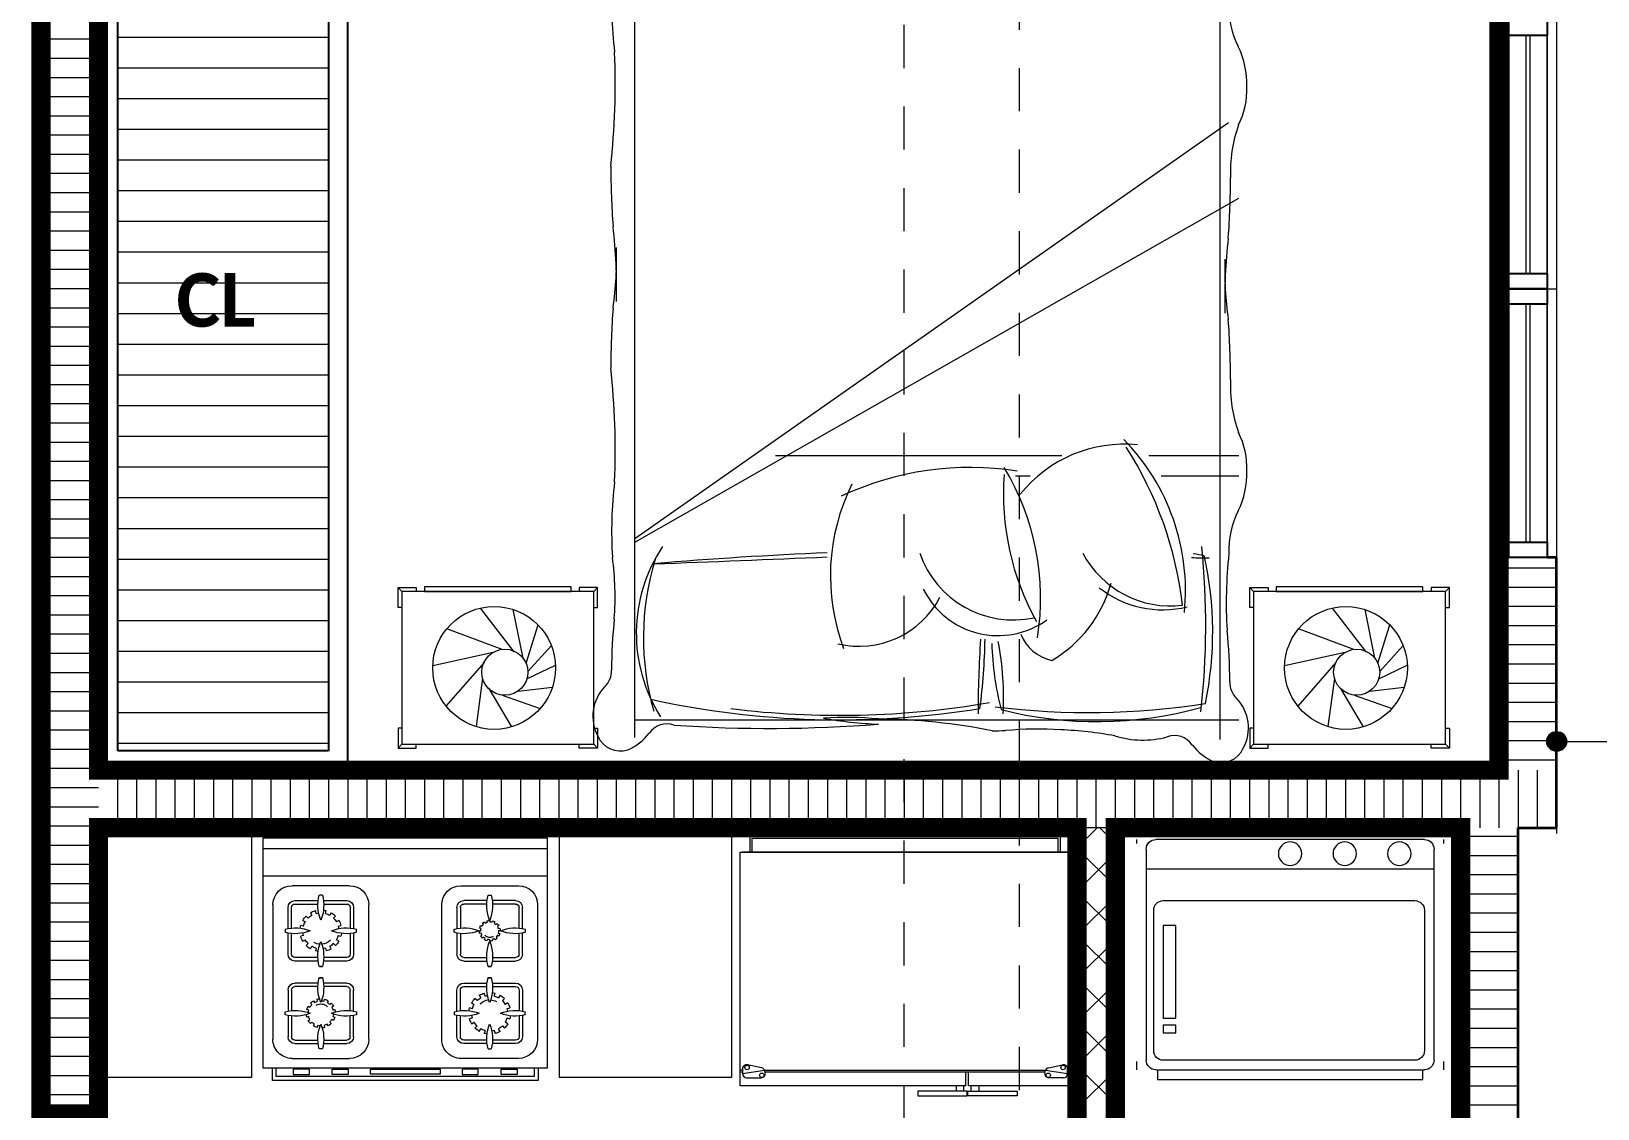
# Model space of a CAD drawing. Header units: metres. Extents: x -144 to 1000, y -717 to 29.
# Drawn here: x 563.887 to 567.968, y -566.106 to -563.299 of the extents above; entities that cross this region are included whole.
import ezdxf

# ---------------------------------------------------------------- set-up
doc = ezdxf.new("R2010")
doc.units = ezdxf.units.M
doc.linetypes.add('basculante modificado', pattern=[0.18, 0.1125, -0.0675])
doc.layers.get('0').update_dxf_attribs({"color": 1})
doc.layers.add('00-MEDICION', color=30, linetype='Continuous')
for name, color, linetype, lineweight in [('A-ANNO-DIMS', 1, 'Continuous', 9), ('A-DETL', 1, 'Continuous', 9), ('A-DETL-GENF', 1, 'Continuous', 9), ('A-DETL-THIN', 1, 'Continuous', 9), ('A-FLOR', 2, 'Continuous', 9), ('A-GENM', 1, 'Continuous', 9), ('A-GLAZ', 1, 'Continuous', 9), ('A-WALL', 4, 'Continuous', 9), ('G-ANNO-TEXT', 2, 'Continuous', 9), ('G-IMPT', 1, 'Continuous', 9), ('I-FURN', 2, 'Continuous', 9)]:
    doc.layers.add(name, color=color, linetype=linetype, lineweight=lineweight)
doc.layers.add('A-WALL-PATT', color=7, linetype='Continuous', lineweight=35, true_color=0x9c9c9c)
doc.styles.add('Calibri_B', font='calibrib.ttf', dxfattribs={"height": 0.165})

# ---------------------------------------------------------------- blocks, each defined once
blk = doc.blocks.new('LAVADORA TIPO - 12-lavadora_dwg_$0$AX-051-MB N2$0$AX-LAVADORA-328353-Nivel 5')
at = {"layer": 'G-IMPT'}
for p, q in [((32.9502, 13.2171), (32.9502, 13.2062)), ((32.9752, 12.6421), (32.9752, 13.1921)), ((33.0002, 13.2171), (33.7002, 13.2171)), ((33.7252, 13.1921), (33.7252, 12.6421)), ((33.7502, 13.2171), (33.7502, 13.2062)), ((32.9752, 13.1396), (33.7252, 13.1396)), ((33.0002, 13.0327), (33.0002, 12.6671)), ((33.6808, 13.0577), (33.0252, 13.0577)), ((33.7058, 12.6671), (33.7058, 13.0327)), ((32.9502, 12.6385), (32.9502, 12.6171)), ((33.7002, 12.6171), (33.0002, 12.6171)), ((33.0252, 12.6421), (33.6808, 12.6421)), ((33.7502, 12.6385), (33.7502, 12.6171))]:
    blk.add_line(p, q, dxfattribs=at)
at = {"layer": 'G-IMPT', "flags": 128}
for points in [[(33.6813, 12.752), (33.6478, 12.752), (33.6478, 12.9932), (33.6813, 12.9932)], [(33.6813, 12.7135), (33.6478, 12.7135), (33.6478, 12.7336), (33.6813, 12.7336)]]:
    blk.add_lwpolyline(points, close=True, dxfattribs=at)
blk.add_lwpolyline([(33.6962, 12.6171), (33.6962, 12.5921), (33.0042, 12.5921), (33.0042, 12.6171)], dxfattribs=at)
at = {"layer": 'G-IMPT'}
for centre in [(33.0655, 13.1801), (33.2079, 13.1801), (33.3502, 13.1801)]:
    blk.add_circle(centre, 0.0306, dxfattribs=at)
for centre, start, end in [((33.0002, 13.1921), 90, 180), ((33.7002, 13.1921), 0, 90), ((33.0252, 13.0327), 90, 180), ((33.6808, 13.0327), 360, 90), ((33.0252, 12.6671), 180, 270), ((33.6808, 12.6671), 270, 0), ((33.0002, 12.6421), 180, 270), ((33.7002, 12.6421), 270, 0)]:
    blk.add_arc(centre, 0.025, start, end, dxfattribs=at)
blk = doc.blocks.new('LAVADORA TIPO - 12-lavadora_dwg-328352-Nivel 5')
at = {"rotation": 89.99999999999997}
blk.add_blockref('LAVADORA TIPO - 12-lavadora_dwg_$0$AX-051-MB N2$0$AX-LAVADORA-328353-Nivel 5', (-2220.7545, 469.6061), dxfattribs=at)
blk = doc.blocks.new('ESTUFA TIPO - 13-estufa_dwg-319792-Nivel 5')
at = {"layer": 'G-IMPT'}
for p, q in [((-2234.0276, 503.5424), (-2234.0276, 504.2824)), ((-2233.957, 503.5424), (-2233.957, 504.2824)), ((-2233.882, 504.2574), (-2233.532, 504.2574)), ((-2233.932, 504.0574), (-2233.932, 504.2074)), ((-2233.8201, 504.2179), (-2233.8752, 504.2179)), ((-2233.8214, 504.2089), (-2233.8752, 504.2089)), ((-2233.8184, 504.2253), (-2233.8106, 504.2253)), ((-2233.7537, 504.2179), (-2233.8089, 504.2179)), ((-2233.7537, 504.2089), (-2233.8076, 504.2089)), ((-2233.6602, 504.2179), (-2233.6051, 504.2179)), ((-2233.6602, 504.2089), (-2233.6064, 504.2089)), ((-2233.5956, 504.2253), (-2233.6034, 504.2253)), ((-2233.5939, 504.2179), (-2233.5387, 504.2179)), ((-2233.5926, 504.2089), (-2233.5387, 504.2089)), ((-2233.482, 504.2074), (-2233.482, 504.0574)), ((-2233.8932, 504.1999), (-2233.8932, 504.1391)), ((-2233.8842, 504.1999), (-2233.8842, 504.1398)), ((-2233.8475, 504.1654), (-2233.8529, 504.1708)), ((-2233.8417, 504.1795), (-2233.8378, 504.1728)), ((-2233.8266, 504.1775), (-2233.8286, 504.1849)), ((-2233.8024, 504.1775), (-2233.8004, 504.1849)), ((-2233.7873, 504.1795), (-2233.7912, 504.1728)), ((-2233.7815, 504.1654), (-2233.7761, 504.1708)), ((-2233.7447, 504.1398), (-2233.7447, 504.1999)), ((-2233.7357, 504.1391), (-2233.7357, 504.1999)), ((-2233.6782, 504.1391), (-2233.6782, 504.1999)), ((-2233.6692, 504.1398), (-2233.6692, 504.1999)), ((-2233.6185, 504.1654), (-2233.6158, 504.1607)), ((-2233.608, 504.164), (-2233.6093, 504.1692)), ((-2233.591, 504.164), (-2233.5897, 504.1692)), ((-2233.5805, 504.1654), (-2233.5832, 504.1607)), ((-2233.5297, 504.1999), (-2233.5297, 504.1398)), ((-2233.5207, 504.1999), (-2233.5207, 504.1391)), ((-2233.9074, 504.1285), (-2233.9074, 504.1363)), ((-2233.8932, 504.1257), (-2233.8932, 504.0649)), ((-2233.8842, 504.125), (-2233.8842, 504.0649)), ((-2233.8596, 504.1445), (-2233.867, 504.1465)), ((-2233.8596, 504.1204), (-2233.867, 504.1184)), ((-2233.8615, 504.1596), (-2233.8549, 504.1558)), ((-2233.7675, 504.1596), (-2233.7741, 504.1558)), ((-2233.7694, 504.1445), (-2233.762, 504.1465)), ((-2233.7694, 504.1204), (-2233.762, 504.1184)), ((-2233.7447, 504.0649), (-2233.7447, 504.125)), ((-2233.7357, 504.0649), (-2233.7357, 504.1257)), ((-2233.6782, 504.0649), (-2233.6782, 504.1257)), ((-2233.6692, 504.0649), (-2233.6692, 504.125)), ((-2233.631, 504.1409), (-2233.6362, 504.1423)), ((-2233.631, 504.124), (-2233.6362, 504.1226)), ((-2233.6324, 504.1514), (-2233.6278, 504.1488)), ((-2233.6226, 504.1555), (-2233.6264, 504.1593)), ((-2233.5764, 504.1555), (-2233.5726, 504.1593)), ((-2233.5666, 504.1514), (-2233.5712, 504.1488)), ((-2233.568, 504.1409), (-2233.5628, 504.1423)), ((-2233.568, 504.124), (-2233.5628, 504.1226)), ((-2233.5297, 504.125), (-2233.5297, 504.0649)), ((-2233.5207, 504.1257), (-2233.5207, 504.0649)), ((-2233.5066, 504.1285), (-2233.5066, 504.1363)), ((-2233.8615, 504.1053), (-2233.8549, 504.1091)), ((-2233.8475, 504.0994), (-2233.8529, 504.094)), ((-2233.8417, 504.0854), (-2233.8378, 504.092)), ((-2233.8266, 504.0874), (-2233.8286, 504.08)), ((-2233.8024, 504.0874), (-2233.8004, 504.08)), ((-2233.7873, 504.0854), (-2233.7912, 504.092)), ((-2233.7815, 504.0994), (-2233.7761, 504.094)), ((-2233.7675, 504.1053), (-2233.7741, 504.1091)), ((-2233.6324, 504.1134), (-2233.6278, 504.1161)), ((-2233.6226, 504.1093), (-2233.6264, 504.1055)), ((-2233.6185, 504.0995), (-2233.6158, 504.1041)), ((-2233.608, 504.1009), (-2233.6093, 504.0957)), ((-2233.591, 504.1009), (-2233.5897, 504.0957)), ((-2233.5805, 504.0995), (-2233.5832, 504.1041)), ((-2233.5764, 504.1093), (-2233.5726, 504.1055)), ((-2233.5666, 504.1134), (-2233.5712, 504.1161)), ((-2233.8752, 504.0559), (-2233.8214, 504.0559)), ((-2233.8752, 504.0469), (-2233.8201, 504.0469)), ((-2233.8106, 504.0396), (-2233.8184, 504.0396)), ((-2233.8089, 504.0469), (-2233.7537, 504.0469)), ((-2233.8076, 504.0559), (-2233.7537, 504.0559)), ((-2233.6064, 504.0559), (-2233.6602, 504.0559)), ((-2233.6051, 504.0469), (-2233.6602, 504.0469)), ((-2233.6034, 504.0396), (-2233.5956, 504.0396)), ((-2233.5387, 504.0469), (-2233.5939, 504.0469)), ((-2233.5387, 504.0559), (-2233.5926, 504.0559)), ((-2233.532, 504.0074), (-2233.882, 504.0074)), ((-2233.532, 503.8174), (-2233.882, 503.8174)), ((-2233.932, 503.7674), (-2233.932, 503.6174)), ((-2233.8932, 503.6991), (-2233.8932, 503.7599)), ((-2233.8842, 503.6998), (-2233.8842, 503.7599)), ((-2233.8752, 503.7779), (-2233.8201, 503.7779)), ((-2233.8752, 503.7689), (-2233.8214, 503.7689)), ((-2233.8106, 503.7853), (-2233.8184, 503.7853)), ((-2233.8089, 503.7779), (-2233.7537, 503.7779)), ((-2233.8076, 503.7689), (-2233.7537, 503.7689)), ((-2233.7447, 503.7599), (-2233.7447, 503.6998)), ((-2233.7357, 503.7599), (-2233.7357, 503.6991)), ((-2233.6782, 503.7599), (-2233.6782, 503.6991)), ((-2233.6692, 503.7599), (-2233.6692, 503.6998)), ((-2233.6051, 503.7779), (-2233.6602, 503.7779)), ((-2233.6064, 503.7689), (-2233.6602, 503.7689)), ((-2233.6034, 503.7853), (-2233.5956, 503.7853)), ((-2233.5387, 503.7779), (-2233.5939, 503.7779)), ((-2233.5387, 503.7689), (-2233.5926, 503.7689)), ((-2233.5297, 503.6998), (-2233.5297, 503.7599)), ((-2233.5207, 503.6991), (-2233.5207, 503.7599)), ((-2233.482, 503.6174), (-2233.482, 503.7674)), ((-2233.831, 503.7089), (-2233.8337, 503.7116)), ((-2233.8281, 503.7159), (-2233.8262, 503.7126)), ((-2233.8205, 503.715), (-2233.8215, 503.7187)), ((-2233.8145, 503.7196), (-2233.8145, 503.7158)), ((-2233.8085, 503.715), (-2233.8075, 503.7187)), ((-2233.8009, 503.7159), (-2233.8028, 503.7126)), ((-2233.798, 503.7089), (-2233.7953, 503.7116)), ((-2233.6465, 503.7196), (-2233.6399, 503.7158)), ((-2233.6325, 503.7254), (-2233.6379, 503.7308)), ((-2233.6267, 503.7395), (-2233.6228, 503.7328)), ((-2233.6116, 503.7375), (-2233.6136, 503.7449)), ((-2233.5874, 503.7375), (-2233.5854, 503.7449)), ((-2233.5723, 503.7395), (-2233.5762, 503.7328)), ((-2233.5665, 503.7254), (-2233.5611, 503.7308)), ((-2233.5525, 503.7196), (-2233.5591, 503.7158)), ((-2233.9074, 503.6963), (-2233.9074, 503.6885)), ((-2233.8932, 503.6249), (-2233.8932, 503.6857)), ((-2233.8842, 503.6249), (-2233.8842, 503.685)), ((-2233.8417, 503.6924), (-2233.8378, 503.6924)), ((-2233.837, 503.6985), (-2233.8407, 503.6995)), ((-2233.837, 503.6864), (-2233.8407, 503.6854)), ((-2233.838, 503.706), (-2233.8347, 503.7041)), ((-2233.838, 503.6788), (-2233.8347, 503.6808)), ((-2233.831, 503.6759), (-2233.8337, 503.6732)), ((-2233.8281, 503.6689), (-2233.8262, 503.6722)), ((-2233.8009, 503.6689), (-2233.8028, 503.6722)), ((-2233.798, 503.6759), (-2233.7953, 503.6732)), ((-2233.791, 503.706), (-2233.7943, 503.7041)), ((-2233.791, 503.6788), (-2233.7943, 503.6808)), ((-2233.792, 503.6985), (-2233.7883, 503.6995)), ((-2233.792, 503.6864), (-2233.7883, 503.6854)), ((-2233.7873, 503.6924), (-2233.7912, 503.6924)), ((-2233.7447, 503.685), (-2233.7447, 503.6249)), ((-2233.7357, 503.6857), (-2233.7357, 503.6249)), ((-2233.6782, 503.6857), (-2233.6782, 503.6249)), ((-2233.6692, 503.685), (-2233.6692, 503.6249)), ((-2233.6446, 503.7045), (-2233.652, 503.7065)), ((-2233.6446, 503.6804), (-2233.652, 503.6784)), ((-2233.5544, 503.7045), (-2233.547, 503.7065)), ((-2233.5544, 503.6804), (-2233.547, 503.6784)), ((-2233.5297, 503.6249), (-2233.5297, 503.685)), ((-2233.5207, 503.6249), (-2233.5207, 503.6857)), ((-2233.5066, 503.6963), (-2233.5066, 503.6885)), ((-2233.8205, 503.6699), (-2233.8215, 503.6662)), ((-2233.8145, 503.6653), (-2233.8145, 503.6691)), ((-2233.8085, 503.6699), (-2233.8075, 503.6662)), ((-2233.6465, 503.6653), (-2233.6399, 503.6691)), ((-2233.6325, 503.6594), (-2233.6379, 503.654)), ((-2233.6267, 503.6454), (-2233.6228, 503.652)), ((-2233.6116, 503.6474), (-2233.6136, 503.64)), ((-2233.5874, 503.6474), (-2233.5854, 503.64)), ((-2233.5723, 503.6454), (-2233.5762, 503.652)), ((-2233.5665, 503.6594), (-2233.5611, 503.654)), ((-2233.5525, 503.6653), (-2233.5591, 503.6691)), ((-2233.8214, 503.6159), (-2233.8752, 503.6159)), ((-2233.8201, 503.6069), (-2233.8752, 503.6069)), ((-2233.8184, 503.5996), (-2233.8106, 503.5996)), ((-2233.7537, 503.6069), (-2233.8089, 503.6069)), ((-2233.7537, 503.6159), (-2233.8076, 503.6159)), ((-2233.6602, 503.6159), (-2233.6064, 503.6159)), ((-2233.6602, 503.6069), (-2233.6051, 503.6069)), ((-2233.5956, 503.5996), (-2233.6034, 503.5996)), ((-2233.5939, 503.6069), (-2233.5387, 503.6069)), ((-2233.5926, 503.6159), (-2233.5387, 503.6159)), ((-2233.882, 503.5674), (-2233.532, 503.5674))]:
    blk.add_line(p, q, dxfattribs=at)
at = {"layer": 'G-IMPT', "flags": 128}
for points in [[(-2234.057, 504.2824), (-2234.057, 503.5424), (-2233.457, 503.5424), (-2233.457, 504.2824)], [(-2233.4538, 504.1621), (-2233.4538, 504.2041), (-2233.4404, 504.2041), (-2233.4404, 504.1621)], [(-2233.7216, 504.1363), (-2233.7216, 504.1285)], [(-2233.6924, 504.1363), (-2233.6924, 504.1285)], [(-2233.4538, 504.1027), (-2233.4538, 504.0608), (-2233.4404, 504.0608), (-2233.4404, 504.1027)], [(-2233.4543, 504.0034), (-2233.4543, 503.8215), (-2233.4409, 503.8215), (-2233.4409, 504.0034)], [(-2233.4538, 503.7221), (-2233.4538, 503.7641), (-2233.4404, 503.7641), (-2233.4404, 503.7221)], [(-2233.7216, 503.6963), (-2233.7216, 503.6885)], [(-2233.6924, 503.6885), (-2233.6924, 503.6963)], [(-2233.4538, 503.6627), (-2233.4538, 503.6208), (-2233.4404, 503.6208), (-2233.4404, 503.6627)]]:
    blk.add_lwpolyline(points, close=True, dxfattribs=at)
for points in [[(-2233.457, 503.5664), (-2233.4247, 503.5664), (-2233.4247, 504.2584), (-2233.457, 504.2584)], [(-2233.457, 503.5764), (-2233.4347, 503.5764), (-2233.4347, 504.2484), (-2233.457, 504.2484)]]:
    blk.add_lwpolyline(points, dxfattribs=at)
at = {"layer": 'G-IMPT'}
for centre, radius, start, end in [((-2233.882, 504.2074), 0.05, 90, 180), ((-2233.532, 504.2074), 0.05, 360, 90), ((-2233.8752, 504.1999), 0.018, 90, 180), ((-2233.8752, 504.1999), 0.009, 90, 180), ((-2233.7205, 504.1985), 0.1015, 164.6884, 202.146), ((-2233.9085, 504.1985), 0.1015, 337.854, 15.3116), ((-2233.7537, 504.1999), 0.018, 0, 90), ((-2233.7537, 504.1999), 0.009, 0, 90), ((-2233.6602, 504.1999), 0.018, 90, 180), ((-2233.6602, 504.1999), 0.009, 90, 180), ((-2233.5055, 504.1985), 0.1015, 164.6884, 202.146), ((-2233.6935, 504.1985), 0.1015, 337.854, 15.3116), ((-2233.5387, 504.1999), 0.018, 0, 90), ((-2233.5387, 504.1999), 0.009, 0, 90), ((-2233.8145, 504.1324), 0.0467, 135, 150), ((-2233.8145, 504.1324), 0.0543, 120, 135), ((-2233.8145, 504.1324), 0.0467, 105, 120), ((-2233.8145, 504.1324), 0.0543, 97.1393, 105), ((-2233.8145, 504.1324), 0.0467, 75, 83.1767), ((-2233.8145, 504.1324), 0.0543, 60, 75), ((-2233.8145, 504.1324), 0.0467, 45, 60), ((-2233.8145, 504.1324), 0.0543, 30, 45), ((-2233.5995, 504.1324), 0.0327, 120, 135), ((-2233.5995, 504.1324), 0.038, 105, 120), ((-2233.5995, 504.1324), 0.0327, 93.1677, 105), ((-2233.5995, 504.1324), 0.038, 75, 84.7459), ((-2233.5995, 504.1324), 0.0327, 60, 75), ((-2233.5995, 504.1324), 0.038, 45, 60), ((-2233.8806, 504.0385), 0.1015, 67.854, 105.3116), ((-2233.8806, 504.2264), 0.1015, 254.6884, 292.146), ((-2233.8145, 504.1324), 0.0543, 187.1393, 195), ((-2233.8145, 504.1324), 0.0543, 150, 165), ((-2233.8145, 504.1324), 0.0467, 165, 173.1767), ((-2233.8145, 504.1324), 0.0467, 195, 210), ((-2233.8145, 504.1324), 0.0351, 315, 355.75), ((-2233.7484, 504.0385), 0.1015, 74.6884, 112.146), ((-2233.7484, 504.0385), 0.1015, 74.6884, 112.146), ((-2233.7484, 504.2264), 0.1015, 247.854, 285.3116), ((-2233.7484, 504.2264), 0.1015, 247.854, 285.3116), ((-2233.8145, 504.1324), 0.0351, 4.25, 30), ((-2233.8145, 504.1324), 0.0467, 15, 30), ((-2233.8145, 504.1324), 0.0467, 345, 353.1767), ((-2233.8145, 504.1324), 0.0543, 7.1393, 15), ((-2233.6656, 504.0385), 0.1015, 67.854, 105.3116), ((-2233.6656, 504.0385), 0.1015, 67.854, 105.3116), ((-2233.6656, 504.2264), 0.1015, 254.6884, 292.146), ((-2233.6656, 504.2264), 0.1015, 254.6884, 292.146), ((-2233.5995, 504.1324), 0.038, 165, 174.7459), ((-2233.5995, 504.1324), 0.038, 195, 210), ((-2233.5995, 504.1324), 0.038, 135, 150), ((-2233.5995, 504.1324), 0.0327, 183.1677, 195), ((-2233.5995, 504.1324), 0.0327, 150, 165), ((-2233.5995, 504.1324), 0.0245, 150, 225), ((-2233.5995, 504.1324), 0.0327, 30, 45), ((-2233.5334, 504.0385), 0.1015, 74.6884, 112.146), ((-2233.5334, 504.2264), 0.1015, 247.854, 285.3116), ((-2233.5995, 504.1324), 0.0327, 330, 345), ((-2233.5995, 504.1324), 0.0327, 3.1677, 15), ((-2233.5995, 504.1324), 0.038, 15, 30), ((-2233.5995, 504.1324), 0.038, 345, 354.7459), ((-2233.8145, 504.1324), 0.0543, 210, 225), ((-2233.8145, 504.1324), 0.0467, 225, 240), ((-2233.8145, 504.1324), 0.0543, 240, 255), ((-2233.8145, 504.1324), 0.0467, 255, 263.1767), ((-2233.7205, 504.0663), 0.1015, 157.854, 195.3116), ((-2233.9085, 504.0663), 0.1015, 344.6884, 22.146), ((-2233.8145, 504.1324), 0.0543, 277.1393, 285), ((-2233.8145, 504.1324), 0.0467, 285, 300), ((-2233.8145, 504.1324), 0.0543, 300, 315), ((-2233.8145, 504.1324), 0.0467, 315, 330), ((-2233.8145, 504.1324), 0.0543, 330, 345), ((-2233.5995, 504.1324), 0.0327, 210, 225), ((-2233.5995, 504.1324), 0.038, 225, 240), ((-2233.5995, 504.1324), 0.0327, 240, 255), ((-2233.5995, 504.1324), 0.038, 255, 264.7459), ((-2233.5055, 504.0663), 0.1015, 157.854, 195.3116), ((-2233.6935, 504.0663), 0.1015, 344.6884, 22.146), ((-2233.5995, 504.1324), 0.0327, 273.1677, 285), ((-2233.5995, 504.1324), 0.038, 285, 300), ((-2233.5995, 504.1324), 0.0327, 300, 315), ((-2233.5995, 504.1324), 0.038, 315, 330), ((-2233.882, 504.0574), 0.05, 180, 270), ((-2233.8752, 504.0649), 0.018, 180, 270), ((-2233.8752, 504.0649), 0.009, 180, 270), ((-2233.7537, 504.0649), 0.018, 270, 0), ((-2233.7537, 504.0649), 0.009, 270, 0), ((-2233.6602, 504.0649), 0.018, 180, 270), ((-2233.6602, 504.0649), 0.009, 180, 270), ((-2233.5387, 504.0649), 0.009, 270, 360), ((-2233.5387, 504.0649), 0.018, 270, 0), ((-2233.532, 504.0574), 0.05, 270, 0), ((-2233.882, 503.7674), 0.05, 90, 180), ((-2233.532, 503.7674), 0.05, 360, 90), ((-2233.8752, 503.7599), 0.018, 90, 180), ((-2233.8752, 503.7599), 0.009, 90, 180), ((-2233.7205, 503.7585), 0.1015, 164.6884, 202.146), ((-2233.9085, 503.7585), 0.1015, 337.854, 15.3116), ((-2233.7537, 503.7599), 0.018, 0, 90), ((-2233.7537, 503.7599), 0.009, 0, 90), ((-2233.6602, 503.7599), 0.018, 90, 180), ((-2233.6602, 503.7599), 0.009, 90, 180), ((-2233.5055, 503.7585), 0.1015, 164.6884, 202.146), ((-2233.6935, 503.7585), 0.1015, 337.854, 15.3116), ((-2233.5387, 503.7599), 0.018, 0, 90), ((-2233.5387, 503.7599), 0.009, 0, 90), ((-2233.8145, 503.6924), 0.0272, 135, 150), ((-2233.8145, 503.6924), 0.0233, 120, 135), ((-2233.8145, 503.6924), 0.0272, 105, 120), ((-2233.8145, 503.6924), 0.0233, 90, 105), ((-2233.8145, 503.6924), 0.0272, 75, 90), ((-2233.8145, 503.6924), 0.0233, 60, 75), ((-2233.8145, 503.6924), 0.0272, 45, 60), ((-2233.5995, 503.6924), 0.0543, 150, 165), ((-2233.5995, 503.6924), 0.0467, 135, 150), ((-2233.5995, 503.6924), 0.0543, 120, 135), ((-2233.5995, 503.6924), 0.0351, 135, 175.75), ((-2233.5995, 503.6924), 0.0467, 105, 120), ((-2233.5995, 503.6924), 0.0543, 97.1393, 105), ((-2233.5995, 503.6924), 0.0467, 75, 83.1767), ((-2233.5995, 503.6924), 0.0543, 60, 75), ((-2233.5995, 503.6924), 0.0467, 45, 60), ((-2233.5995, 503.6924), 0.0543, 30, 45), ((-2233.5995, 503.6924), 0.0467, 15, 30), ((-2233.8806, 503.5985), 0.1015, 67.854, 105.3116), ((-2233.8806, 503.7864), 0.1015, 254.6884, 292.146), ((-2233.8145, 503.6924), 0.0272, 165, 180), ((-2233.8145, 503.6924), 0.0272, 195, 210), ((-2233.8145, 503.6924), 0.0233, 180, 195), ((-2233.8145, 503.6924), 0.0233, 150, 165), ((-2233.8145, 503.6924), 0.0233, 210, 225), ((-2233.8145, 503.6924), 0.0272, 225, 240), ((-2233.8145, 503.6924), 0.0233, 240, 255), ((-2233.8145, 503.6924), 0.0233, 300, 315), ((-2233.8145, 503.6924), 0.0175, 330, 45), ((-2233.8145, 503.6924), 0.0233, 30, 45), ((-2233.8145, 503.6924), 0.0272, 315, 330), ((-2233.8145, 503.6924), 0.0233, 330, 345), ((-2233.8145, 503.6924), 0.0233, 360, 15), ((-2233.8145, 503.6924), 0.0272, 15, 30), ((-2233.8145, 503.6924), 0.0272, 345, 360), ((-2233.7484, 503.5985), 0.1015, 74.6884, 112.146), ((-2233.7484, 503.5985), 0.1015, 74.6884, 112.146), ((-2233.7484, 503.7864), 0.1015, 247.854, 285.3116), ((-2233.7484, 503.7864), 0.1015, 247.854, 285.3116), ((-2233.6656, 503.5985), 0.1015, 67.854, 105.3116), ((-2233.6656, 503.5985), 0.1015, 67.854, 105.3116), ((-2233.6656, 503.7864), 0.1015, 254.6884, 292.146), ((-2233.6656, 503.7864), 0.1015, 254.6884, 292.146), ((-2233.5995, 503.6924), 0.0543, 187.1393, 195), ((-2233.5995, 503.6924), 0.0467, 165, 173.1767), ((-2233.5995, 503.6924), 0.0467, 195, 210), ((-2233.5995, 503.6924), 0.0351, 184.25, 210), ((-2233.5334, 503.5985), 0.1015, 74.6884, 112.146), ((-2233.5334, 503.7864), 0.1015, 247.854, 285.3116), ((-2233.5995, 503.6924), 0.0467, 345, 353.1767), ((-2233.5995, 503.6924), 0.0543, 330, 345), ((-2233.5995, 503.6924), 0.0543, 7.1393, 15), ((-2233.7205, 503.6263), 0.1015, 157.854, 195.3116), ((-2233.8145, 503.6924), 0.0272, 255, 270), ((-2233.8145, 503.6924), 0.0233, 270, 285), ((-2233.9085, 503.6263), 0.1015, 344.6884, 22.146), ((-2233.8145, 503.6924), 0.0272, 285, 300), ((-2233.5995, 503.6924), 0.0543, 210, 225), ((-2233.5995, 503.6924), 0.0467, 225, 240), ((-2233.5995, 503.6924), 0.0543, 240, 255), ((-2233.5995, 503.6924), 0.0467, 255, 263.1767), ((-2233.5055, 503.6263), 0.1015, 157.854, 195.3116), ((-2233.6935, 503.6263), 0.1015, 344.6884, 22.146), ((-2233.5995, 503.6924), 0.0543, 277.1393, 285), ((-2233.5995, 503.6924), 0.0467, 285, 300), ((-2233.5995, 503.6924), 0.0543, 300, 315), ((-2233.5995, 503.6924), 0.0467, 315, 330), ((-2233.882, 503.6174), 0.05, 180, 270), ((-2233.8752, 503.6249), 0.018, 180, 270), ((-2233.8752, 503.6249), 0.009, 180, 270), ((-2233.7537, 503.6249), 0.009, 270, 0), ((-2233.7537, 503.6249), 0.018, 270, 360), ((-2233.6602, 503.6249), 0.018, 180, 270), ((-2233.6602, 503.6249), 0.009, 180, 270), ((-2233.5387, 503.6249), 0.018, 270, 360), ((-2233.5387, 503.6249), 0.009, 270, 0), ((-2233.532, 503.6174), 0.05, 270, 0)]:
    blk.add_arc(centre, radius, start, end, dxfattribs=at)
blk = doc.blocks.new('O')
at = {"layer": 'A-DETL', "color": 7, "linetype": 'basculante modificado'}
for p, q in [((571.0025, -504.2187), (571.0025, -497.4187)), ((571.3025, -497.4187), (571.3025, -504.2187))]:
    blk.add_line(p, q, dxfattribs=at)
at = {"layer": 'A-DETL-GENF', "lineweight": 25}
for p, q in [((572.5777, -500.3087), (572.5777, -500.2687)), ((572.6777, -500.2687), (572.6777, -500.3087)), ((572.6777, -500.3087), (572.5777, -500.3087)), ((572.5777, -500.9287), (572.6777, -500.9287)), ((572.5777, -500.9687), (572.5777, -500.9287)), ((572.6777, -500.9287), (572.6777, -500.9687)), ((572.6777, -500.9687), (572.5777, -500.9687)), ((572.5777, -500.9687), (572.6777, -500.9687)), ((572.5777, -501.0087), (572.5777, -500.9687)), ((572.6777, -500.9687), (572.6777, -501.0087)), ((572.6777, -501.0087), (572.5777, -501.0087)), ((572.5777, -501.6287), (572.6777, -501.6287)), ((572.5777, -501.6687), (572.5777, -501.6287)), ((572.6777, -501.6287), (572.6777, -501.6687)), ((572.6777, -501.6687), (572.5777, -501.6687))]:
    blk.add_line(p, q, dxfattribs=at)
at = {"layer": 'A-DETL-GENF', "color": 251, "true_color": 0x535353}
for p, q in [((568.953, -500.3128), (569.5027, -500.3128)), ((568.953, -500.3928), (569.5027, -500.3928)), ((568.953, -500.4728), (569.5027, -500.4728)), ((568.953, -500.5528), (569.5027, -500.5528)), ((568.953, -500.6328), (569.5027, -500.6328)), ((568.953, -500.7128), (569.5027, -500.7128)), ((568.953, -500.7928), (569.5027, -500.7928)), ((568.953, -500.8728), (569.5027, -500.8728)), ((568.953, -500.9528), (569.5027, -500.9528)), ((568.953, -501.0328), (569.5027, -501.0328)), ((568.953, -501.1128), (569.5027, -501.1128)), ((568.953, -501.1928), (569.5027, -501.1928)), ((568.953, -501.2728), (569.5027, -501.2728)), ((568.953, -501.3528), (569.5027, -501.3528)), ((568.953, -501.4328), (569.5027, -501.4328)), ((568.953, -501.5128), (569.5027, -501.5128)), ((568.953, -501.5928), (569.5027, -501.5928)), ((568.953, -501.6728), (569.5027, -501.6728)), ((568.953, -501.7528), (569.5027, -501.7528)), ((568.953, -501.8328), (569.5027, -501.8328)), ((568.953, -501.9128), (569.5027, -501.9128)), ((568.953, -501.9928), (569.5027, -501.9928)), ((568.953, -502.0728), (569.5027, -502.0728)), ((568.953, -502.1528), (569.5027, -502.1528))]:
    blk.add_line(p, q, dxfattribs=at)
at = {"layer": 'A-DETL-GENF'}
for p, q in [((572.5777, -500.3087), (572.5777, -500.9287)), ((572.6227, -500.3087), (572.6227, -500.9287)), ((572.6327, -500.3087), (572.6327, -500.9287)), ((572.6777, -500.3087), (572.6777, -500.9287)), ((572.5777, -501.0087), (572.5777, -501.6287)), ((572.6227, -501.0087), (572.6227, -501.6287)), ((572.6327, -501.0087), (572.6327, -501.6287)), ((572.6777, -501.0087), (572.6777, -501.6287))]:
    blk.add_line(p, q, dxfattribs=at)
at = {"layer": 'A-DETL-THIN'}
for p, q in [((568.953, -499.7687), (568.953, -502.1727)), ((569.5027, -502.1727), (569.5027, -499.7687)), ((568.953, -502.1727), (569.5027, -502.1727))]:
    blk.add_line(p, q, dxfattribs=at)
at = {"layer": 'A-FLOR'}
for p, q in [((569.303, -503.0227), (569.303, -502.3727)), ((570.103, -502.3727), (570.103, -503.0227)), ((570.553, -503.0227), (570.553, -502.3727)), ((568.903, -503.0227), (569.303, -503.0227)), ((570.103, -503.0227), (570.553, -503.0227))]:
    blk.add_line(p, q, dxfattribs=at)
at = {"layer": 'A-GENM', "lineweight": 25}
for p, q in [((568.903, -499.7187), (568.903, -502.2227)), ((569.5527, -502.2227), (569.5527, -499.7187)), ((568.953, -502.1727), (568.953, -499.7687)), ((569.5027, -499.7687), (569.5027, -502.1727)), ((569.5027, -502.1727), (568.953, -502.1727)), ((568.903, -502.2227), (569.5527, -502.2227))]:
    blk.add_line(p, q, dxfattribs=at)
at = {"layer": 'A-GLAZ'}
for p, q in [((572.5777, -500.2687), (572.5777, -500.9687)), ((572.6777, -500.9687), (572.6777, -500.2687)), ((572.5527, -500.9687), (572.7027, -500.9687)), ((572.6777, -500.9687), (572.5777, -500.9687)), ((572.6777, -500.9687), (572.5777, -500.9687)), ((572.5777, -500.9687), (572.5777, -501.6687)), ((572.6777, -501.6687), (572.6777, -500.9687)), ((572.6777, -501.6687), (572.5777, -501.6687))]:
    blk.add_line(p, q, dxfattribs=at)
at = {"layer": 'A-WALL', "lineweight": 35}
for p, q in [((568.753, -499.1187), (568.753, -503.1187)), ((568.903, -502.2227), (568.903, -499.7187)), ((572.5527, -501.6687), (572.5527, -502.2227)), ((572.5777, -501.6687), (572.5527, -501.6687)), ((572.7027, -501.6687), (572.6777, -501.6687)), ((572.7027, -502.3727), (572.7027, -501.6687)), ((572.5527, -502.2227), (568.903, -502.2227)), ((568.903, -503.1187), (568.903, -502.3727)), ((568.903, -502.3727), (571.4527, -502.3727)), ((571.4527, -502.3727), (571.4527, -503.1702)), ((571.5527, -502.3727), (572.4527, -502.3727)), ((571.5527, -503.1702), (571.5527, -502.3727)), ((572.4527, -502.3727), (572.4527, -503.1702)), ((572.6027, -502.3727), (572.7027, -502.3727)), ((572.6027, -503.1702), (572.6027, -502.3727))]:
    blk.add_line(p, q, dxfattribs=at)
at = {"layer": 'A-WALL'}
for p, q in [((572.5527, -501.6687), (572.5527, -499.5687)), ((572.7027, -499.5687), (572.7027, -501.6687)), ((571.5527, -502.3727), (571.4527, -502.3727))]:
    blk.add_line(p, q, dxfattribs=at)
at = {"layer": 'A-WALL-PATT', "color": 8, "lineweight": 5, "true_color": 0x727272}
for p, q in [((568.903, -500.3188), (568.753, -500.3188)), ((568.903, -500.3688), (568.753, -500.3688)), ((568.903, -500.4188), (568.753, -500.4188)), ((568.903, -500.4688), (568.753, -500.4688)), ((568.903, -500.5188), (568.753, -500.5188)), ((568.903, -500.5688), (568.753, -500.5688)), ((568.903, -500.6188), (568.753, -500.6188)), ((568.903, -500.6688), (568.753, -500.6688)), ((568.903, -500.7188), (568.753, -500.7188)), ((568.903, -500.7688), (568.753, -500.7688)), ((568.903, -500.8188), (568.753, -500.8188)), ((568.903, -500.8688), (568.753, -500.8688)), ((568.903, -500.9188), (568.753, -500.9188)), ((568.903, -500.9688), (568.753, -500.9688)), ((568.903, -501.0188), (568.753, -501.0188)), ((568.903, -501.0688), (568.753, -501.0688)), ((568.903, -501.1188), (568.753, -501.1188)), ((568.903, -501.1688), (568.753, -501.1688)), ((568.903, -501.2188), (568.753, -501.2188)), ((568.903, -501.2688), (568.753, -501.2688)), ((568.903, -501.3188), (568.753, -501.3188)), ((568.903, -501.3688), (568.753, -501.3688)), ((568.903, -501.4188), (568.753, -501.4188)), ((568.903, -501.4688), (568.753, -501.4688)), ((568.903, -501.5188), (568.753, -501.5188)), ((568.903, -501.5688), (568.753, -501.5688)), ((568.903, -501.6188), (568.753, -501.6188)), ((568.903, -501.6688), (568.753, -501.6688)), ((572.5527, -501.6958), (572.7027, -501.6958)), ((568.903, -501.7188), (568.753, -501.7188)), ((572.5527, -501.7458), (572.7027, -501.7458)), ((568.903, -501.7688), (568.753, -501.7688)), ((568.903, -501.8188), (568.753, -501.8188)), ((572.5527, -501.7958), (572.7027, -501.7958)), ((568.903, -501.8688), (568.753, -501.8688)), ((572.5527, -501.8458), (572.7027, -501.8458)), ((572.5527, -501.8958), (572.7027, -501.8958)), ((568.903, -501.9188), (568.753, -501.9188)), ((572.5527, -501.9458), (572.7027, -501.9458)), ((568.903, -501.9688), (568.753, -501.9688)), ((572.5527, -501.9958), (572.7027, -501.9958)), ((568.903, -502.0188), (568.753, -502.0188)), ((568.903, -502.0688), (568.753, -502.0688)), ((572.5527, -502.0458), (572.7027, -502.0458)), ((568.903, -502.1188), (568.753, -502.1188)), ((572.5527, -502.0958), (572.7027, -502.0958)), ((572.5527, -502.1458), (572.7027, -502.1458)), ((568.903, -502.1688), (568.753, -502.1688)), ((572.5527, -502.1958), (572.7027, -502.1958)), ((568.903, -502.2188), (568.753, -502.2188)), ((568.9523, -502.2227), (568.9523, -502.3727)), ((569.0023, -502.2227), (569.0023, -502.3727)), ((569.0523, -502.2227), (569.0523, -502.3727)), ((569.1023, -502.2227), (569.1023, -502.3727)), ((569.1523, -502.2227), (569.1523, -502.3727)), ((569.2023, -502.2227), (569.2023, -502.3727)), ((569.2523, -502.2227), (569.2523, -502.3727)), ((569.3023, -502.2227), (569.3023, -502.3727)), ((569.3523, -502.2227), (569.3523, -502.3727)), ((569.4023, -502.2227), (569.4023, -502.3727)), ((569.4523, -502.2227), (569.4523, -502.3727)), ((569.5023, -502.2227), (569.5023, -502.3727)), ((569.5523, -502.2227), (569.5523, -502.3727)), ((569.6023, -502.2227), (569.6023, -502.3727)), ((569.6523, -502.2227), (569.6523, -502.3727)), ((569.7023, -502.2227), (569.7023, -502.3727)), ((569.7523, -502.2227), (569.7523, -502.3727)), ((569.8023, -502.2227), (569.8023, -502.3727)), ((569.8523, -502.2227), (569.8523, -502.3727)), ((569.9023, -502.2227), (569.9023, -502.3727)), ((569.9523, -502.2227), (569.9523, -502.3727)), ((570.0023, -502.2227), (570.0023, -502.3727)), ((570.0523, -502.2227), (570.0523, -502.3727)), ((570.1023, -502.2227), (570.1023, -502.3727)), ((570.1523, -502.2227), (570.1523, -502.3727)), ((570.2023, -502.2227), (570.2023, -502.3727)), ((570.2523, -502.2227), (570.2523, -502.3727)), ((570.3023, -502.2227), (570.3023, -502.3727)), ((570.3523, -502.2227), (570.3523, -502.3727)), ((570.4023, -502.2227), (570.4023, -502.3727)), ((570.4523, -502.2227), (570.4523, -502.3727)), ((570.5023, -502.2227), (570.5023, -502.3727)), ((570.5523, -502.2227), (570.5523, -502.3727)), ((570.6023, -502.2227), (570.6023, -502.3727)), ((570.6523, -502.2227), (570.6523, -502.3727)), ((570.7023, -502.2227), (570.7023, -502.3727)), ((570.7523, -502.2227), (570.7523, -502.3727)), ((570.8023, -502.2227), (570.8023, -502.3727)), ((570.8523, -502.2227), (570.8523, -502.3727)), ((570.9023, -502.2227), (570.9023, -502.3727)), ((570.9523, -502.2227), (570.9523, -502.3727)), ((571.0023, -502.2227), (571.0023, -502.3727)), ((571.0523, -502.2227), (571.0523, -502.3727)), ((571.1023, -502.2227), (571.1023, -502.3727)), ((571.1523, -502.2227), (571.1523, -502.3727)), ((571.2023, -502.2227), (571.2023, -502.3727)), ((571.2523, -502.2227), (571.2523, -502.3727)), ((571.3023, -502.2227), (571.3023, -502.3727)), ((571.3523, -502.2227), (571.3523, -502.3727)), ((571.4023, -502.2227), (571.4023, -502.3727)), ((571.4523, -502.2227), (571.4523, -502.3727)), ((571.5023, -502.2227), (571.5023, -502.3727)), ((571.5523, -502.2227), (571.5523, -502.3727)), ((571.6023, -502.2227), (571.6023, -502.3727)), ((571.6523, -502.2227), (571.6523, -502.3727)), ((571.7023, -502.2227), (571.7023, -502.3727)), ((571.7523, -502.2227), (571.7523, -502.3727)), ((571.8023, -502.2227), (571.8023, -502.3727)), ((571.8523, -502.2227), (571.8523, -502.3727)), ((571.9023, -502.2227), (571.9023, -502.3727)), ((571.9523, -502.2227), (571.9523, -502.3727)), ((572.0023, -502.2227), (572.0023, -502.3727)), ((572.0523, -502.2227), (572.0523, -502.3727)), ((572.1023, -502.2227), (572.1023, -502.3727)), ((572.1523, -502.2227), (572.1523, -502.3727)), ((572.2023, -502.2227), (572.2023, -502.3727)), ((572.2523, -502.2227), (572.2523, -502.3727)), ((572.3023, -502.2227), (572.3023, -502.3727)), ((572.3523, -502.2227), (572.3523, -502.3727)), ((572.4023, -502.2227), (572.4023, -502.3727)), ((572.4523, -502.2227), (572.4523, -502.3727)), ((572.5023, -502.2227), (572.5023, -502.3727)), ((572.5523, -502.2227), (572.5523, -502.3727)), ((572.6023, -502.2227), (572.6023, -502.3727)), ((572.6523, -502.2227), (572.6523, -502.3727)), ((572.7023, -502.2227), (572.7023, -502.3727)), ((568.903, -502.2688), (568.753, -502.2688)), ((568.903, -502.3188), (568.753, -502.3188)), ((568.903, -502.3688), (568.753, -502.3688)), ((572.4527, -502.3948), (572.6027, -502.3948)), ((568.903, -502.4188), (568.753, -502.4188)), ((572.4527, -502.4448), (572.6027, -502.4448)), ((568.903, -502.4688), (568.753, -502.4688)), ((568.903, -502.5188), (568.753, -502.5188)), ((572.4527, -502.4948), (572.6027, -502.4948)), ((572.4527, -502.5448), (572.6027, -502.5448)), ((568.903, -502.5688), (568.753, -502.5688)), ((572.4527, -502.5948), (572.6027, -502.5948)), ((568.903, -502.6188), (568.753, -502.6188)), ((572.4527, -502.6448), (572.6027, -502.6448)), ((568.903, -502.6688), (568.753, -502.6688)), ((568.903, -502.7188), (568.753, -502.7188)), ((572.4527, -502.6948), (572.6027, -502.6948)), ((568.903, -502.7688), (568.753, -502.7688)), ((572.4527, -502.7448), (572.6027, -502.7448)), ((572.4527, -502.7948), (572.6027, -502.7948)), ((568.903, -502.8188), (568.753, -502.8188)), ((572.4527, -502.8448), (572.6027, -502.8448)), ((568.903, -502.8688), (568.753, -502.8688)), ((568.903, -502.9188), (568.753, -502.9188)), ((572.4527, -502.8948), (572.6027, -502.8948)), ((568.903, -502.9688), (568.753, -502.9688)), ((572.4527, -502.9448), (572.6027, -502.9448)), ((572.4527, -502.9948), (572.6027, -502.9948)), ((568.903, -503.0188), (568.753, -503.0188)), ((572.4527, -503.0448), (572.6027, -503.0448)), ((568.903, -503.0688), (568.753, -503.0688)), ((572.4527, -503.0948), (572.6027, -503.0948))]:
    blk.add_line(p, q, dxfattribs=at)
at = {"layer": 'A-WALL-PATT', "color": 8, "lineweight": 5, "true_color": 0x747474}
for p, q in [((571.4527, -502.4252), (571.5052, -502.3727)), ((571.5527, -502.413), (571.5124, -502.3727)), ((571.5527, -502.5262), (571.4527, -502.4262)), ((571.4527, -502.5384), (571.5527, -502.4384)), ((571.5527, -502.6393), (571.4527, -502.5393)), ((571.4527, -502.6515), (571.5527, -502.5515)), ((571.5527, -502.7524), (571.4527, -502.6524)), ((571.4527, -502.7646), (571.5527, -502.6646)), ((571.5527, -502.8656), (571.4527, -502.7656)), ((571.4527, -502.8778), (571.5527, -502.7778)), ((571.5527, -502.9787), (571.4527, -502.8787)), ((571.4527, -502.9909), (571.5527, -502.8909)), ((571.5527, -503.0919), (571.4527, -502.9919)), ((571.4527, -503.1041), (571.5527, -503.0041))]:
    blk.add_line(p, q, dxfattribs=at)
at = {"layer": 'I-FURN'}
for p, q in [((570.3007, -502.1378), (570.3007, -500.108)), ((571.8257, -502.1427), (571.8257, -500.1967)), ((570.3007, -501.6192), (571.8476, -500.5358)), ((570.3007, -501.6292), (571.8744, -500.7328)), ((570.667, -501.4027), (571.4133, -501.4027)), ((571.6402, -501.4027), (571.8744, -501.4027)), ((571.2925, -501.4557), (571.3311, -501.4557)), ((571.6717, -501.4557), (571.8744, -501.4557)), ((569.6835, -501.7468), (569.7311, -501.7468)), ((569.6835, -501.7992), (569.6835, -501.7468)), ((569.6934, -501.7577), (569.6835, -501.7468)), ((569.7311, -501.7468), (569.7311, -501.7577)), ((569.7523, -501.745), (569.7523, -501.7577)), ((570.1346, -501.745), (569.7523, -501.745)), ((570.1346, -501.7577), (570.1346, -501.745)), ((570.1557, -501.7468), (570.1557, -501.7577)), ((570.2034, -501.7468), (570.1557, -501.7468)), ((570.2034, -501.7468), (570.1934, -501.7577)), ((570.2034, -501.7992), (570.2034, -501.7468)), ((571.9032, -501.7468), (571.9508, -501.7468)), ((571.9032, -501.7992), (571.9032, -501.7468)), ((571.9032, -501.7468), (571.9131, -501.7577)), ((571.9508, -501.7468), (571.9508, -501.7577)), ((571.972, -501.745), (571.972, -501.7577)), ((572.3543, -501.745), (571.972, -501.745)), ((572.3543, -501.7577), (572.3543, -501.745)), ((572.3755, -501.7468), (572.3755, -501.7577)), ((572.4231, -501.7468), (572.3755, -501.7468)), ((572.4231, -501.7468), (572.4131, -501.7577)), ((572.4231, -501.7992), (572.4231, -501.7468)), ((570.1934, -501.7577), (569.6934, -501.7577)), ((569.6934, -501.7577), (569.6934, -502.1548)), ((569.7523, -501.7577), (570.1346, -501.7577)), ((570.1934, -502.1548), (570.1934, -501.7577)), ((572.4131, -501.7577), (571.9131, -501.7577)), ((571.9131, -501.7577), (571.9131, -502.1548)), ((571.972, -501.7577), (572.3543, -501.7577)), ((572.4131, -502.1548), (572.4131, -501.7577)), ((569.6934, -501.7992), (569.6835, -501.7992)), ((569.9865, -501.9141), (569.8988, -501.8003)), ((570.0093, -501.9309), (569.9839, -501.8044)), ((570.1934, -501.7992), (570.2034, -501.7992)), ((571.9131, -501.7992), (571.9032, -501.7992)), ((572.2062, -501.9141), (572.1185, -501.8003)), ((572.229, -501.9309), (572.2036, -501.8044)), ((572.4131, -501.7992), (572.4231, -501.7992)), ((569.9545, -501.9081), (569.8107, -501.8543)), ((570.0172, -501.9443), (570.0483, -501.8445)), ((572.1742, -501.9081), (572.0304, -501.8543)), ((572.2369, -501.9443), (572.268, -501.8445)), ((570.0219, -501.9654), (570.0831, -501.8977)), ((572.2416, -501.9654), (572.3028, -501.8977)), ((569.9315, -501.9159), (569.7739, -501.9513)), ((569.9077, -501.942), (569.8083, -502.0556)), ((570.0195, -501.9845), (570.0937, -501.949)), ((572.1512, -501.9159), (571.9936, -501.9513)), ((572.1274, -501.942), (572.028, -502.0556)), ((572.2392, -501.9845), (572.3135, -501.949)), ((569.9038, -501.9829), (569.887, -502.1094)), ((572.1236, -501.9829), (572.1067, -502.1094)), ((569.9198, -502.0104), (569.9789, -502.11)), ((569.9552, -502.0273), (570.0541, -502.062)), ((569.9966, -502.0166), (570.086, -502.0061)), ((572.1395, -502.0104), (572.1986, -502.11)), ((572.1749, -502.0273), (572.2738, -502.062)), ((572.2163, -502.0166), (572.3057, -502.0061)), ((569.6835, -502.1134), (569.6835, -502.1658)), ((569.6934, -502.1134), (569.6835, -502.1134)), ((570.1934, -502.1134), (570.2034, -502.1134)), ((570.2034, -502.1134), (570.2034, -502.1658)), ((570.3007, -502.0916), (571.7454, -502.0916)), ((571.2295, -502.0916), (571.8744, -502.0916)), ((571.9032, -502.1134), (571.9032, -502.1658)), ((571.9131, -502.1134), (571.9032, -502.1134)), ((572.4131, -502.1134), (572.4231, -502.1134)), ((572.4231, -502.1134), (572.4231, -502.1658)), ((569.6835, -502.1658), (569.6934, -502.1548)), ((569.6934, -502.1548), (570.1934, -502.1548)), ((569.7311, -502.1658), (569.7311, -502.1548)), ((570.1557, -502.1658), (570.1557, -502.1548)), ((570.2034, -502.1658), (570.1934, -502.1548)), ((571.9032, -502.1658), (571.9131, -502.1548)), ((571.9131, -502.1548), (572.4131, -502.1548)), ((571.9508, -502.1658), (571.9508, -502.1548)), ((572.3755, -502.1658), (572.3755, -502.1548)), ((572.4231, -502.1658), (572.4131, -502.1548)), ((569.6835, -502.1658), (569.7311, -502.1658)), ((570.2034, -502.1658), (570.1557, -502.1658)), ((571.9032, -502.1658), (571.9508, -502.1658)), ((572.4231, -502.1658), (572.3755, -502.1658)), ((570.6009, -502.3959), (571.409, -502.3959)), ((570.6009, -502.4367), (570.6009, -502.3959)), ((570.6055, -502.4007), (570.6055, -502.4367)), ((571.404, -502.4007), (570.6055, -502.4007)), ((571.404, -502.4367), (571.404, -502.4007)), ((571.409, -502.3959), (571.409, -502.4367)), ((570.575, -502.4367), (571.435, -502.4367)), ((570.575, -503.0451), (570.575, -502.4367)), ((571.435, -502.4367), (570.581, -502.4367)), ((571.435, -502.4367), (571.435, -503.0451)), ((570.5812, -503.0042), (570.575, -503.0042)), ((570.5812, -503.0091), (570.575, -503.0091)), ((570.5812, -503.0009), (570.5812, -503.0132)), ((570.5812, -503.0132), (570.6387, -503.0042)), ((570.6309, -502.9979), (570.5942, -502.9903)), ((570.6387, -503.0042), (571.3708, -503.0042)), ((570.6404, -503.0107), (570.6392, -503.0059)), ((571.3695, -503.0091), (570.64, -503.0091)), ((571.1619, -503.0091), (571.1619, -503.0451)), ((571.1702, -503.0451), (571.1702, -503.0091)), ((571.3691, -503.0107), (571.3702, -503.0059)), ((571.3708, -503.0042), (571.4282, -503.0132)), ((571.3785, -502.9979), (571.4152, -502.9903)), ((571.4282, -503.0132), (571.4282, -503.0009)), ((571.435, -503.0042), (571.4282, -503.0042)), ((571.435, -503.0091), (571.4282, -503.0091)), ((571.1619, -503.0451), (570.575, -503.0451)), ((570.592, -503.024), (570.6299, -503.024)), ((571.1379, -503.0451), (571.1379, -503.0588)), ((571.1575, -503.0588), (571.1575, -503.0451)), ((571.435, -503.0451), (571.1702, -503.0451)), ((571.1773, -503.0588), (571.1773, -503.0451)), ((571.1969, -503.0451), (571.1969, -503.0588)), ((571.4174, -503.024), (571.3796, -503.024)), ((571.1662, -503.0588), (571.0381, -503.0588)), ((571.0381, -503.0588), (571.0381, -503.0715)), ((571.0381, -503.0715), (571.1662, -503.0715)), ((571.1662, -503.0715), (571.1662, -503.0588)), ((571.1686, -503.0588), (571.2966, -503.0588)), ((571.1686, -503.0715), (571.1686, -503.0588)), ((571.2966, -503.0715), (571.1686, -503.0715)), ((571.2966, -503.0588), (571.2966, -503.0715))]:
    blk.add_line(p, q, dxfattribs=at)
for centre, radius in [((569.9339, -501.9564), 0.16), ((572.1536, -501.9564), 0.16), ((569.9619, -501.9676), 0.06), ((572.1816, -501.9676), 0.06), ((570.593, -502.9973), 0.00571), ((570.6315, -503.0177), 0.00571), ((571.378, -503.0177), 0.00571), ((571.4164, -502.9973), 0.00571)]:
    blk.add_circle(centre, radius, dxfattribs=at)
for centre, radius, start, end in [((571.3318, -500.2234), 1.0916, 176.4465, 186.7909), ((572.0667, -500.237), 0.2183, 177.1562, 207.4576), ((568.2676, -500.4355), 1.9819, 353.7989, 2.4013), ((571.6763, -500.4341), 0.219, 357.9632, 26.1276), ((571.6951, -500.4511), 0.2003, 333.047, 2.6492), ((572.2232, -500.665), 0.3706, 160.6064, 182.328), ((572.6117, -500.6392), 2.3738, 180.2505, 184.0312), ((569.4792, -500.6697), 2.3738, 355.9688, 359.7495), ((568.8871, -500.9647), 1.3659, 358.4575, 6.6698), ((573.2037, -500.9952), 1.3659, 173.3302, 181.5425), ((569.3753, -500.891), 0.8777, 351.6773, 1.923), ((572.7156, -500.9214), 0.8777, 178.077, 188.3227), ((572.6117, -501.1849), 2.3738, 175.9688, 179.7495), ((569.4792, -501.2153), 2.3738, 0.2505, 4.0312), ((568.2676, -501.3886), 1.9819, 357.5987, 6.2011), ((572.2232, -501.22), 0.3706, 177.672, 199.3936), ((571.6951, -501.4339), 0.2003, 357.3508, 26.953), ((571.5764, -501.7218), 0.3482, 84.3187, 141.2722), ((571.1739, -501.7548), 0.5616, 354.187, 44.4731), ((570.7606, -501.9062), 0.9739, 6.6646, 32.6196), ((571.1733, -502.2199), 0.7857, 80.9394, 115.2191), ((571.9489, -501.5023), 0.6879, 175.8503, 208.9544), ((570.7063, -501.7737), 0.6518, 350.8023, 31.3458), ((571.6763, -501.4509), 0.219, 333.8724, 2.0368), ((571.3318, -501.6007), 1.0916, 173.2091, 183.5535), ((571.3451, -501.7167), 0.5349, 153.4974, 200.6974), ((572.0667, -501.648), 0.2183, 152.5424, 182.8438), ((569.4738, -501.7716), 0.7754, 355.8141, 7.6479), ((570.7099, -501.8662), 0.4055, 146.1664, 212.49), ((568.0037, -437.3293), 64.3987, 272.088342, 272.490604), ((571.2728, -512.7031), 11.0568, 92.44004, 94.78531), ((571.2876, -501.5723), 0.2591, 199.1658, 281.9587), ((571.6968, -501.5354), 0.2596, 207.9999, 276.8874), ((571.8106, -499.6155), 2.0543, 268.35, 269.6152), ((571.4927, -503.2613), 1.6237, 79.6594, 80.6708), ((569.7929, -501.8455), 1.9954, 353.5293, 5.9065), ((570.8966, -501.8637), 0.9098, 348.2565, 12.6825), ((573.052, -501.7879), 1.2103, 173.88, 183.3505), ((571.0135, -501.8778), 0.6905, 162.8591, 196.0737), ((571.2472, -501.6551), 0.2171, 206.1579, 305.8329), ((571.217, -501.6458), 0.3369, 300.2878, 344.5982), ((571.6766, -501.5362), 0.2687, 231.9188, 283.6704), ((570.8848, -501.6617), 0.2382, 256.5097, 332.2958), ((571.5077, -501.9614), 1.2676, 173.9678, 180.0408), ((571.4105, -501.8271), 0.1121, 201.6793, 257.8243), ((570.5832, -501.9918), 1.2676, 359.9592, 6.0322), ((574.2334, -502.082), 3.0385, 176.2238, 179.8937), ((569.6435, -501.8558), 1.57, 352.4467, 359.0553), ((571.998, -501.8708), 0.7676, 181.6124, 194.6566), ((570.4836, -502.034), 0.778, 356.877, 10.8333), ((570.1828, -501.9637), 0.0572, 313.7565, 1.4444), ((571.908, -501.9942), 0.0572, 178.5556, 226.2435), ((570.3016, -502.0821), 0.1105, 135.7841, 208.7213), ((571.7892, -502.1126), 0.1105, 331.2787, 44.2159), ((570.8344, -499.7943), 2.2972, 257.6192, 279.1562), ((570.8345, -499.7591), 2.3207, 262.9859, 279.6715), ((571.4833, -500.1147), 1.9579, 262.8391, 278.9331), ((571.5046, -501.0835), 1.0127, 255.7546, 285.5344), ((570.3841, -502.1581), 0.0559, 70.2311, 145.8644), ((570.6514, -498.4309), 3.683, 266.1316, 274.4267), ((570.8499, -503.0596), 0.9742, 84.9426, 93.4165), ((570.974, -501.088), 1.0156, 259.6685, 267.8399), ((570.9112, -503.7668), 1.6778, 78.9775, 89.1523), ((571.3526, -503.09), 0.9742, 86.5835, 95.0474), ((571.3732, -503.09), 0.9731, 79.4443, 87.7924), ((570.2632, -502.1084), 0.0644, 204.6552, 287.0582), ((570.2241, -502.0378), 0.1443, 293.7061, 321.956), ((571.2414, -501.2723), 0.8477, 269.3603, 271.7242), ((571.6242, -501.8982), 0.2462, 252.8192, 285.0013), ((571.7068, -502.1886), 0.0559, 34.1356, 109.7689), ((571.8667, -502.0682), 0.1443, 218.044, 246.2939), ((571.8276, -502.1388), 0.0644, 252.9418, 335.3448), ((570.592, -503.0009), 0.0108, 78.2918, 180), ((570.592, -503.0132), 0.0108, 180, 270), ((570.6299, -503.0132), 0.0108, 270, 13.6763), ((570.6288, -503.0085), 0.0108, 13.6763, 78.2918), ((571.3796, -503.0132), 0.0108, 166.3237, 270), ((571.3807, -503.0085), 0.0108, 101.7082, 166.3237), ((571.4174, -503.0009), 0.0108, 0, 101.7082), ((571.4174, -503.0132), 0.0108, 270, 0)]:
    blk.add_arc(centre, radius, start, end, dxfattribs=at)
at = {"extrusion": (0, 0, -1), "zscale": -1}
for name, p, rotation in [('ESTUFA TIPO - 13-estufa_dwg-319792-Nivel 5', (-1073.6148, -2736.4557), 269.9999999999993), ('LAVADORA TIPO - 12-lavadora_dwg-328352-Nivel 5', (-1074.9645, -2736.3749), 270.0000000000002)]:
    blk.add_blockref(name, p, dxfattribs=dict(at, rotation=rotation))
at = {"layer": 'G-ANNO-TEXT', "style": 'Calibri_B'}
blk.add_text('CL', height=0.14, dxfattribs=at).set_placement((569.106, -501.0678))
blk = doc.blocks.new('OOOO')
at = {"layer": 'A-ANNO-DIMS', "lineweight": 25, "true_color": 0x0000ff}
h = blk.add_hatch(color=5, dxfattribs=at)
edge = h.paths.add_edge_path()
edge.add_arc((615.9859, -508.6037), 0.025, 0, 360)
at = {"layer": 'A-ANNO-DIMS', "color": 5, "true_color": 0x0000ff}
for q in [(615.9859, -508.3637), (618.8358, -508.6037), (615.9859, -508.8437)]:
    blk.add_line((615.9859, -508.6037), q, dxfattribs=at)
at = {"layer": 'A-ANNO-DIMS', "color": 5, "lineweight": 25, "true_color": 0x0000ff}
blk.add_circle((615.9859, -508.6037), 0.025, dxfattribs=at)
at = {"layer": 'A-WALL-PATT', "color": 8, "lineweight": 5, "true_color": 0x727272}
blk.add_line((615.9856, -508.6785), (615.9856, -508.8285), dxfattribs=at)

msp = doc.modelspace()

# ---------------------------------------------------------------- linework, layer by layer
at = {"layer": '00-MEDICION', "const_width": 0.05}
for points in [[(566.6113, -566.1714), (566.6113, -565.3739), (564.0616, -565.3739), (564.0616, -566.1199), (563.9116, -566.1199), (563.9116, -561.9701), (564.0616, -561.9699), (564.0616, -562.5699), (564.5614, -562.5699), (564.5614, -561.9701), (564.7114, -561.9699), (564.7114, -562.7199), (564.0616, -562.7201), (564.0616, -565.2239), (567.7113, -565.2239), (567.7113, -562.1199), (566.0613, -562.1199), (566.0613, -561.9699), (567.7113, -561.9699), (567.7113, -559.32)], [(567.6113, -567.8689), (567.611, -565.3739), (566.7113, -565.3739), (566.7113, -566.1714)]]:
    msp.add_lwpolyline(points, dxfattribs=at)

# ---------------------------------------------------------------- block references
at = {"color": 3}
for name, p in [('O', (-4.8414, -63.0012)), ('OOOO', (-48.1246, -56.5454))]:
    msp.add_blockref(name, p, dxfattribs=at)

doc.saveas('drawing.dxf')
